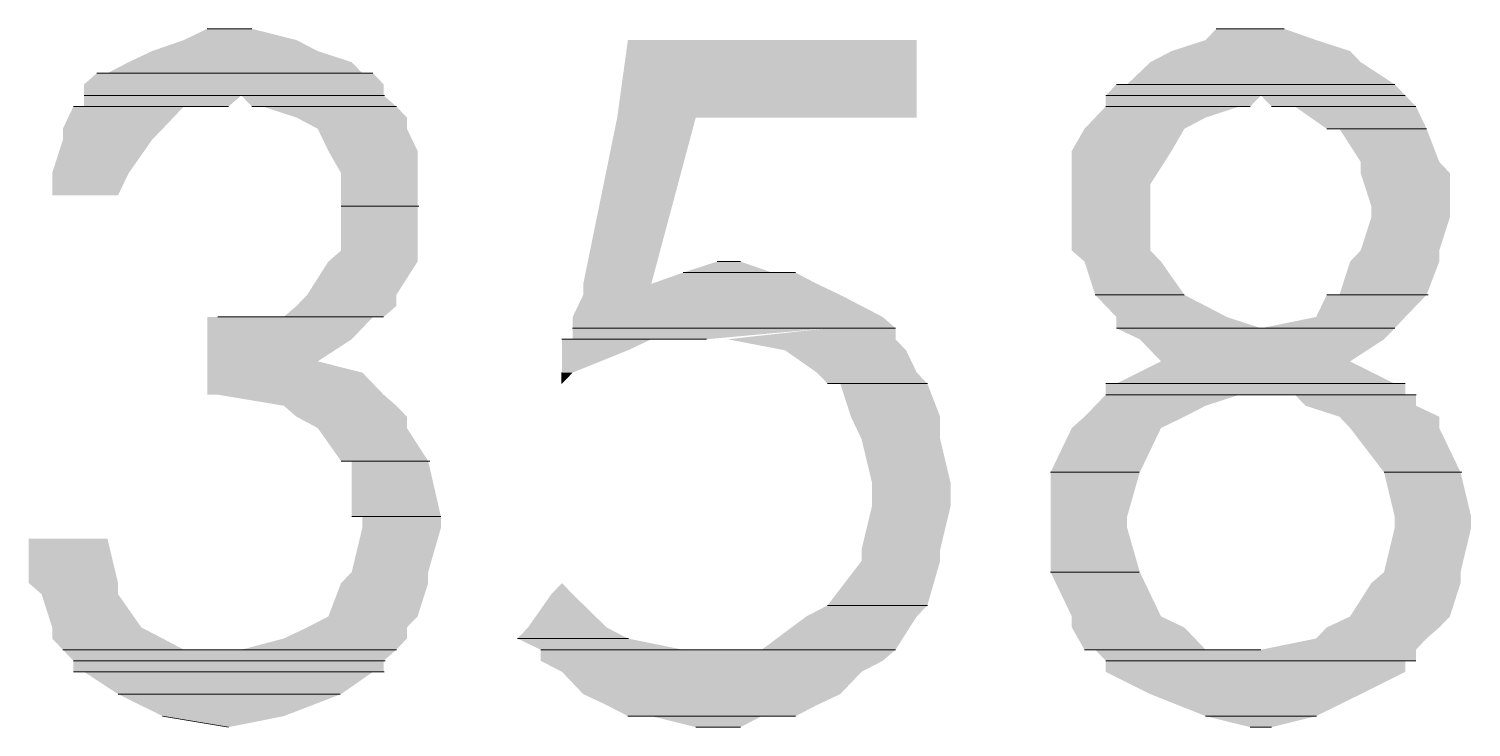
# Model space of a CAD drawing. Header units: inches. Extents: x 0.9 to 46, y 0.8 to 32.4.
# Drawn here: x 45.5524 to 45.7691, y 24.7329 to 24.8379 of the extents above; entities that cross this region are included whole.
import ezdxf

# ---------------------------------------------------------------- set-up
doc = ezdxf.new("R2010")
doc.units = ezdxf.units.IN
doc.header["$MEASUREMENT"] = 0
doc.layers.add('PDF_Geometry', color=7, linetype='Continuous')
doc.layers.add('PDF_Solid Fills', color=7, linetype='Continuous')

msp = doc.modelspace()

# ---------------------------------------------------------------- linework, layer by layer
at = {"layer": 'PDF_Geometry', "lineweight": 20}
for points in [[(45.58432, 24.83789), (45.57921, 24.83789), (45.58591, 24.83789)], [(45.73427, 24.83789), (45.73076, 24.83789), (45.74097, 24.83789)], [(45.73747, 24.83789), (45.73427, 24.83789), (45.73906, 24.83789)], [(45.73427, 24.83789), (45.74097, 24.83789)], [(45.56422, 24.83122), (45.56262, 24.83122), (45.6041, 24.83122)], [(45.56422, 24.83122), (45.6041, 24.83122)], [(45.71737, 24.82953), (45.71577, 24.82953), (45.71928, 24.82953)], [(45.71737, 24.82953), (45.75757, 24.82953)], [(45.71737, 24.82953), (45.75736, 24.82953)], [(45.56071, 24.82787), (45.57404, 24.82787)], [(45.56071, 24.82787), (45.57411, 24.82787)], [(45.56071, 24.82787), (45.58404, 24.82787)], [(45.56071, 24.82787), (45.58432, 24.82787)], [(45.56581, 24.82787), (45.6057, 24.82787)], [(45.56581, 24.82787), (45.60582, 24.82787)], [(45.57411, 24.82787), (45.6057, 24.82787)], [(45.57411, 24.82787), (45.60578, 24.82787)], [(45.71417, 24.82787), (45.73751, 24.82787)], [(45.71417, 24.82787), (45.73747, 24.82787)], [(45.73236, 24.82787), (45.75916, 24.82787)], [(45.73236, 24.82787), (45.75902, 24.82787)], [(45.56071, 24.82621), (45.55911, 24.82621), (45.5757, 24.82621)], [(45.56071, 24.82621), (45.5824, 24.82621), (45.5757, 24.82621)], [(45.58591, 24.82621), (45.60761, 24.82621)], [(45.58591, 24.82621), (45.60757, 24.82621)], [(45.71417, 24.82621), (45.73417, 24.82621)], [(45.71417, 24.82621), (45.73587, 24.82621), (45.73427, 24.82621)], [(45.73906, 24.82621), (45.76076, 24.82621)], [(45.73906, 24.82621), (45.76072, 24.82621)], [(45.74736, 24.82286), (45.76235, 24.82286)], [(45.74736, 24.82286), (45.76236, 24.82286)], [(45.59931, 24.81122), (45.61098, 24.81122)], [(45.59931, 24.81122), (45.61098, 24.81122)], [(45.65738, 24.80289), (45.65579, 24.80289), (45.6593, 24.80289)], [(45.65068, 24.80123), (45.66734, 24.80123)], [(45.65068, 24.80123), (45.66759, 24.80123)], [(45.71258, 24.79788), (45.72592, 24.79788)], [(45.71258, 24.79788), (45.72592, 24.79788)], [(45.74927, 24.79788), (45.74736, 24.79788), (45.76235, 24.79788)], [(45.74927, 24.79788), (45.76261, 24.79788)], [(45.5907, 24.79456), (45.58081, 24.79456), (45.6041, 24.79456)], [(45.5907, 24.79456), (45.6057, 24.79456), (45.6041, 24.79456)], [(45.63409, 24.79287), (45.67243, 24.79287)], [(45.63409, 24.79287), (45.68259, 24.79287), (45.67238, 24.79287)], [(45.67238, 24.79287), (45.68237, 24.79287)], [(45.71577, 24.79287), (45.73744, 24.79287)], [(45.73747, 24.79287), (45.71577, 24.79287), (45.75757, 24.79287)], [(45.73747, 24.79287), (45.75746, 24.79287)], [(45.63409, 24.79121), (45.63249, 24.79121), (45.6459, 24.79121)], [(45.63409, 24.79121), (45.65419, 24.79121), (45.6459, 24.79121)], [(45.63249, 24.78454), (45.63249, 24.7862)], [(45.67238, 24.78454), (45.68737, 24.78454)], [(45.67238, 24.78454), (45.68737, 24.78454)], [(45.71577, 24.78454), (45.71417, 24.78454), (45.74736, 24.78454)], [(45.71577, 24.78454), (45.7591, 24.78454)], [(45.71577, 24.78454), (45.75916, 24.78454)], [(45.71577, 24.78454), (45.75916, 24.78454), (45.74736, 24.78454)], [(45.74736, 24.78454), (45.75902, 24.78454)], [(45.71417, 24.78288), (45.73751, 24.78288)], [(45.71417, 24.78288), (45.74097, 24.78288), (45.73747, 24.78288)], [(45.71417, 24.78288), (45.73417, 24.78288)], [(45.71417, 24.78288), (45.73747, 24.78288), (45.73427, 24.78288)], [(45.74097, 24.78288), (45.73747, 24.78288), (45.76076, 24.78288)], [(45.73747, 24.78288), (45.76076, 24.78288)], [(45.73747, 24.78288), (45.7608, 24.78288)], [(45.74097, 24.78288), (45.76076, 24.78288)], [(45.59931, 24.7729), (45.61239, 24.7729)], [(45.59931, 24.7729), (45.61264, 24.7729)], [(45.70588, 24.77121), (45.71921, 24.77121)], [(45.70588, 24.77121), (45.71921, 24.77121)], [(45.75597, 24.77121), (45.76764, 24.77121)], [(45.75597, 24.77121), (45.76764, 24.77121)], [(45.60091, 24.76454), (45.61431, 24.76454)], [(45.60091, 24.76454), (45.61425, 24.76454)], [(45.70588, 24.75621), (45.71921, 24.75621)], [(45.70588, 24.75621), (45.71921, 24.75621)], [(45.67238, 24.7512), (45.68737, 24.7512)], [(45.67238, 24.7512), (45.68737, 24.7512)], [(45.55752, 24.74453), (45.58086, 24.74453)], [(45.55752, 24.74453), (45.58081, 24.74453)], [(45.55752, 24.74453), (45.58252, 24.74453)], [(45.55752, 24.74453), (45.5824, 24.74453)], [(45.58432, 24.74453), (45.5824, 24.74453), (45.60761, 24.74453)], [(45.58432, 24.74453), (45.60765, 24.74453)], [(45.6258, 24.74622), (45.64246, 24.74622)], [(45.6258, 24.74622), (45.64246, 24.74622)], [(45.6293, 24.74453), (45.65431, 24.74453)], [(45.6293, 24.74453), (45.65419, 24.74453)], [(45.65579, 24.74453), (45.65419, 24.74453), (45.68259, 24.74453)], [(45.66089, 24.74453), (45.65579, 24.74453), (45.68259, 24.74453)], [(45.65579, 24.74453), (45.68246, 24.74453)], [(45.66249, 24.74453), (45.66089, 24.74453), (45.68259, 24.74453)], [(45.66089, 24.74453), (45.68257, 24.74453)], [(45.66249, 24.74453), (45.68249, 24.74453)], [(45.71098, 24.74453), (45.73747, 24.74453)], [(45.71098, 24.74453), (45.73747, 24.74453)], [(45.55911, 24.74287), (45.60245, 24.74287)], [(45.55911, 24.74287), (45.60251, 24.74287)], [(45.59261, 24.74287), (45.6057, 24.74287)], [(45.59261, 24.74287), (45.60595, 24.74287)], [(45.71417, 24.74287), (45.75917, 24.74287)], [(45.71417, 24.74287), (45.75916, 24.74287)], [(45.74927, 24.74287), (45.76076, 24.74287), (45.75916, 24.74287)], [(45.55911, 24.74121), (45.6057, 24.74121)], [(45.55911, 24.74121), (45.6057, 24.74121)], [(45.56071, 24.74121), (45.60404, 24.74121)], [(45.56071, 24.74121), (45.6057, 24.74121), (45.6041, 24.74121)], [(45.6041, 24.74121), (45.60577, 24.74121)], [(45.56581, 24.73786), (45.59915, 24.73786)], [(45.56581, 24.73786), (45.59915, 24.73786)], [(45.57251, 24.73455), (45.5824, 24.73289), (45.5824, 24.73289)], [(45.64239, 24.73455), (45.66249, 24.73455)], [(45.64239, 24.73455), (45.66759, 24.73455), (45.66249, 24.73455)], [(45.72917, 24.73455), (45.74583, 24.73455)], [(45.72917, 24.73455), (45.74583, 24.73455)], [(45.65259, 24.73289), (45.6593, 24.73289), (45.65419, 24.73289)], [(45.73587, 24.73289), (45.73906, 24.73289), (45.73747, 24.73289)]]:
    msp.add_lwpolyline(points, close=True, dxfattribs=at)
at = {"layer": 'PDF_Solid Fills', "lineweight": 20, "transparency": 33554559}
for points in [[(45.57921, 24.83789), (45.5757, 24.8362), (45.59261, 24.8362)], [(45.57921, 24.83789), (45.58591, 24.83789), (45.59261, 24.8362)], [(45.73076, 24.83789), (45.72917, 24.8362), (45.74576, 24.8362)], [(45.73076, 24.83789), (45.74097, 24.83789), (45.74576, 24.8362)], [(45.5757, 24.8362), (45.57092, 24.83454), (45.5958, 24.83454)], [(45.5757, 24.8362), (45.59261, 24.8362), (45.5958, 24.83454)], [(45.64239, 24.8362), (45.64079, 24.82455), (45.68578, 24.82455)], [(45.64239, 24.8362), (45.68578, 24.8362), (45.68578, 24.82455)], [(45.72917, 24.8362), (45.72406, 24.83454), (45.75087, 24.83454)], [(45.72917, 24.8362), (45.74576, 24.8362), (45.75087, 24.83454)], [(45.57092, 24.83454), (45.56741, 24.83288), (45.60091, 24.83288)], [(45.57092, 24.83454), (45.5958, 24.83454), (45.60091, 24.83288)], [(45.72406, 24.83454), (45.72087, 24.83288), (45.75246, 24.83288)], [(45.72406, 24.83454), (45.75087, 24.83454), (45.75246, 24.83288)], [(45.56262, 24.83122), (45.56071, 24.82953), (45.6057, 24.82953)], [(45.56262, 24.83122), (45.6041, 24.83122), (45.6057, 24.82953)], [(45.56741, 24.83288), (45.56422, 24.83122), (45.60251, 24.83122)], [(45.56741, 24.83288), (45.60091, 24.83288), (45.60251, 24.83122)], [(45.72087, 24.83288), (45.71737, 24.82953), (45.75757, 24.82953)], [(45.72087, 24.83288), (45.75246, 24.83288), (45.75757, 24.82953)], [(45.56071, 24.82953), (45.56071, 24.82787), (45.56581, 24.82787)], [(45.56071, 24.82953), (45.56581, 24.82787), (45.6057, 24.82787)], [(45.56071, 24.82953), (45.6057, 24.82953), (45.6057, 24.82787)], [(45.71577, 24.82953), (45.71417, 24.82787), (45.73236, 24.82787)], [(45.71577, 24.82953), (45.71928, 24.82953), (45.73236, 24.82787)], [(45.71928, 24.82953), (45.73236, 24.82787), (45.75916, 24.82787)], [(45.71928, 24.82953), (45.75757, 24.82953), (45.75916, 24.82787)], [(45.56071, 24.82787), (45.56071, 24.82621), (45.5824, 24.82621)], [(45.56071, 24.82787), (45.58432, 24.82787), (45.5824, 24.82621)], [(45.58432, 24.82787), (45.58591, 24.82621), (45.60761, 24.82621)], [(45.58432, 24.82787), (45.6057, 24.82787), (45.60761, 24.82621)], [(45.71417, 24.82787), (45.71417, 24.82621), (45.73587, 24.82621)], [(45.71417, 24.82787), (45.73747, 24.82787), (45.73587, 24.82621)], [(45.73747, 24.82787), (45.73906, 24.82621), (45.76076, 24.82621)], [(45.73747, 24.82787), (45.75916, 24.82787), (45.76076, 24.82621)], [(45.55911, 24.82621), (45.55752, 24.82286), (45.57251, 24.82286)], [(45.55911, 24.82621), (45.5757, 24.82621), (45.57251, 24.82286)], [(45.58751, 24.82621), (45.59261, 24.82455), (45.6092, 24.82455)], [(45.58751, 24.82621), (45.60761, 24.82621), (45.6092, 24.82455)], [(45.59261, 24.82455), (45.5958, 24.82286), (45.6092, 24.82286)], [(45.59261, 24.82455), (45.6092, 24.82455), (45.6092, 24.82286)], [(45.64079, 24.82455), (45.63569, 24.79954), (45.6459, 24.79954)], [(45.64079, 24.82455), (45.65259, 24.82455), (45.6459, 24.79954)], [(45.71258, 24.82455), (45.71098, 24.82286), (45.72598, 24.82286)], [(45.71417, 24.82621), (45.71258, 24.82455), (45.72917, 24.82455)], [(45.71258, 24.82455), (45.72917, 24.82455), (45.72598, 24.82286)], [(45.71417, 24.82621), (45.73427, 24.82621), (45.72917, 24.82455)], [(45.74257, 24.82621), (45.74736, 24.82286), (45.76235, 24.82286)], [(45.74257, 24.82621), (45.76076, 24.82621), (45.76235, 24.82286)], [(45.55752, 24.82286), (45.55752, 24.8212), (45.57092, 24.8212)], [(45.55752, 24.82286), (45.57251, 24.82286), (45.57092, 24.8212)], [(45.5958, 24.82286), (45.5974, 24.81954), (45.6108, 24.81954)], [(45.5958, 24.82286), (45.6092, 24.82286), (45.6108, 24.81954)], [(45.71098, 24.82286), (45.70907, 24.81954), (45.72406, 24.81954)], [(45.71098, 24.82286), (45.72598, 24.82286), (45.72406, 24.81954)], [(45.74927, 24.82286), (45.75246, 24.81788), (45.76426, 24.81788)], [(45.74927, 24.82286), (45.76235, 24.82286), (45.76426, 24.81788)], [(45.55752, 24.8212), (45.55592, 24.81619), (45.56741, 24.81619)], [(45.55752, 24.8212), (45.57092, 24.8212), (45.56741, 24.81619)], [(45.5974, 24.81954), (45.59931, 24.81619), (45.6108, 24.81619)], [(45.5974, 24.81954), (45.6108, 24.81954), (45.6108, 24.81619)], [(45.70907, 24.81954), (45.70907, 24.81453), (45.72087, 24.81453)], [(45.70907, 24.81954), (45.72406, 24.81954), (45.72087, 24.81453)], [(45.55592, 24.81619), (45.55592, 24.81287), (45.56581, 24.81287)], [(45.55592, 24.81619), (45.56741, 24.81619), (45.56581, 24.81287)], [(45.59931, 24.81619), (45.59931, 24.81122), (45.6108, 24.81122)], [(45.59931, 24.81619), (45.6108, 24.81619), (45.6108, 24.81122)], [(45.75246, 24.81788), (45.75246, 24.81619), (45.76586, 24.81619)], [(45.75246, 24.81788), (45.76426, 24.81788), (45.76586, 24.81619)], [(45.75246, 24.81619), (45.75406, 24.81122), (45.76586, 24.81122)], [(45.75246, 24.81619), (45.76586, 24.81619), (45.76586, 24.81122)], [(45.70907, 24.81453), (45.70907, 24.81122), (45.72087, 24.81122)], [(45.70907, 24.81453), (45.72087, 24.81453), (45.72087, 24.81122)], [(45.59931, 24.81122), (45.59931, 24.80455), (45.6108, 24.80455)], [(45.59931, 24.81122), (45.6108, 24.81122), (45.6108, 24.80455)], [(45.70907, 24.81122), (45.70907, 24.80956), (45.72087, 24.80956)], [(45.70907, 24.81122), (45.72087, 24.81122), (45.72087, 24.80956)], [(45.70907, 24.80956), (45.70907, 24.80455), (45.72087, 24.80455)], [(45.70907, 24.80956), (45.72087, 24.80956), (45.72087, 24.80455)], [(45.75406, 24.80956), (45.75246, 24.80455), (45.76426, 24.80455)], [(45.75406, 24.81122), (45.75406, 24.80956), (45.76586, 24.80956)], [(45.75406, 24.81122), (45.76586, 24.81122), (45.76586, 24.80956)], [(45.75406, 24.80956), (45.76586, 24.80956), (45.76426, 24.80455)], [(45.5974, 24.80289), (45.59421, 24.79788), (45.60761, 24.79788)], [(45.59931, 24.80455), (45.5974, 24.80289), (45.6108, 24.80289)], [(45.5974, 24.80289), (45.6108, 24.80289), (45.60761, 24.79788)], [(45.59931, 24.80455), (45.6108, 24.80455), (45.6108, 24.80289)], [(45.65579, 24.80289), (45.65068, 24.80123), (45.66408, 24.80123)], [(45.65579, 24.80289), (45.6593, 24.80289), (45.66408, 24.80123)], [(45.70907, 24.80455), (45.71098, 24.80289), (45.72247, 24.80289)], [(45.70907, 24.80455), (45.72087, 24.80455), (45.72247, 24.80289)], [(45.71098, 24.80289), (45.71258, 24.79788), (45.72598, 24.79788)], [(45.71098, 24.80289), (45.72247, 24.80289), (45.72598, 24.79788)], [(45.75087, 24.80289), (45.74927, 24.79788), (45.76235, 24.79788)], [(45.75246, 24.80455), (45.75087, 24.80289), (45.76426, 24.80289)], [(45.75087, 24.80289), (45.76426, 24.80289), (45.76235, 24.79788)], [(45.75246, 24.80455), (45.76426, 24.80455), (45.76426, 24.80289)], [(45.65068, 24.80123), (45.6459, 24.79954), (45.67078, 24.79954)], [(45.65068, 24.80123), (45.66759, 24.80123), (45.67078, 24.79954)], [(45.63569, 24.79954), (45.63569, 24.79788), (45.67429, 24.79788)], [(45.63569, 24.79954), (45.6459, 24.79954), (45.67429, 24.79788)], [(45.6459, 24.79954), (45.67078, 24.79954), (45.67429, 24.79788)], [(45.59421, 24.79788), (45.59261, 24.79622), (45.60761, 24.79622)], [(45.59421, 24.79788), (45.60761, 24.79788), (45.60761, 24.79622)], [(45.63569, 24.79788), (45.63409, 24.79456), (45.68067, 24.79456)], [(45.63569, 24.79788), (45.67429, 24.79788), (45.68067, 24.79456)], [(45.71258, 24.79788), (45.71577, 24.79456), (45.73236, 24.79456)], [(45.71258, 24.79788), (45.72598, 24.79788), (45.73236, 24.79456)], [(45.74736, 24.79788), (45.74576, 24.79456), (45.75916, 24.79456)], [(45.74736, 24.79788), (45.76235, 24.79788), (45.75916, 24.79456)], [(45.57921, 24.79456), (45.57921, 24.79121), (45.60091, 24.79121)], [(45.57921, 24.79456), (45.6041, 24.79456), (45.60091, 24.79121)], [(45.59261, 24.79622), (45.5907, 24.79456), (45.6057, 24.79456)], [(45.59261, 24.79622), (45.60761, 24.79622), (45.6057, 24.79456)], [(45.63409, 24.79456), (45.63409, 24.79287), (45.68259, 24.79287)], [(45.63409, 24.79456), (45.68067, 24.79456), (45.68259, 24.79287)], [(45.71577, 24.79456), (45.71577, 24.79287), (45.73747, 24.79287)], [(45.71577, 24.79456), (45.73236, 24.79456), (45.73747, 24.79287)], [(45.74576, 24.79456), (45.73747, 24.79287), (45.75757, 24.79287)], [(45.74576, 24.79456), (45.75916, 24.79456), (45.75757, 24.79287)], [(45.63409, 24.79287), (45.63409, 24.79121), (45.65419, 24.79121)], [(45.63409, 24.79287), (45.67238, 24.79287), (45.65419, 24.79121)], [(45.67238, 24.79287), (45.65738, 24.79121), (45.68259, 24.79121)], [(45.67238, 24.79287), (45.68259, 24.79287), (45.68259, 24.79121)], [(45.71577, 24.79287), (45.71928, 24.79121), (45.75597, 24.79121)], [(45.71577, 24.79287), (45.75757, 24.79287), (45.75597, 24.79121)], [(45.57921, 24.79121), (45.57921, 24.78789), (45.5958, 24.78789)], [(45.57921, 24.79121), (45.60091, 24.79121), (45.5958, 24.78789)], [(45.63249, 24.79121), (45.63249, 24.78955), (45.64239, 24.78955)], [(45.63249, 24.79121), (45.6459, 24.79121), (45.64239, 24.78955)], [(45.65738, 24.79121), (45.666, 24.78955), (45.68418, 24.78955)], [(45.65738, 24.79121), (45.68259, 24.79121), (45.68418, 24.78955)], [(45.71928, 24.79121), (45.72247, 24.78789), (45.75087, 24.78789)], [(45.71928, 24.79121), (45.75597, 24.79121), (45.75087, 24.78789)], [(45.57921, 24.78789), (45.57921, 24.7862), (45.60251, 24.7862)], [(45.57921, 24.78789), (45.5958, 24.78789), (45.60251, 24.7862)], [(45.63249, 24.78955), (45.63249, 24.7862), (45.63409, 24.7862)], [(45.63249, 24.78955), (45.64239, 24.78955), (45.63409, 24.7862)], [(45.666, 24.78955), (45.67078, 24.7862), (45.68578, 24.7862)], [(45.666, 24.78955), (45.68418, 24.78955), (45.68578, 24.7862)], [(45.72247, 24.78789), (45.71577, 24.78454), (45.75757, 24.78454)], [(45.72247, 24.78789), (45.75087, 24.78789), (45.75757, 24.78454)], [(45.57921, 24.7862), (45.57921, 24.78288), (45.6057, 24.78288)], [(45.57921, 24.7862), (45.60251, 24.7862), (45.6057, 24.78288)], [(45.63249, 24.7862), (45.63409, 24.7862), (45.63249, 24.78454)], [(45.67078, 24.7862), (45.67238, 24.78454), (45.68737, 24.78454)], [(45.67078, 24.7862), (45.68578, 24.7862), (45.68737, 24.78454)], [(45.67429, 24.78454), (45.67589, 24.77957), (45.68929, 24.77957)], [(45.67429, 24.78454), (45.68737, 24.78454), (45.68929, 24.77957)], [(45.71417, 24.78454), (45.71417, 24.78288), (45.74097, 24.78288)], [(45.71417, 24.78454), (45.74736, 24.78454), (45.74097, 24.78288)], [(45.74736, 24.78454), (45.74097, 24.78288), (45.75916, 24.78288)], [(45.74736, 24.78454), (45.75916, 24.78454), (45.75916, 24.78288)], [(45.58081, 24.78288), (45.5907, 24.78122), (45.60761, 24.78122)], [(45.58081, 24.78288), (45.6057, 24.78288), (45.60761, 24.78122)], [(45.5907, 24.78122), (45.59261, 24.77957), (45.6092, 24.77957)], [(45.5907, 24.78122), (45.60761, 24.78122), (45.6092, 24.77957)], [(45.71258, 24.78122), (45.71098, 24.77957), (45.72598, 24.77957)], [(45.71417, 24.78288), (45.71258, 24.78122), (45.72917, 24.78122)], [(45.71258, 24.78122), (45.72917, 24.78122), (45.72598, 24.77957)], [(45.71417, 24.78288), (45.73427, 24.78288), (45.72917, 24.78122)], [(45.74257, 24.78288), (45.74416, 24.78122), (45.76076, 24.78122)], [(45.74257, 24.78288), (45.76076, 24.78288), (45.76076, 24.78122)], [(45.74416, 24.78122), (45.74927, 24.77957), (45.76426, 24.77957)], [(45.74416, 24.78122), (45.76076, 24.78122), (45.76426, 24.77957)], [(45.59261, 24.77957), (45.5958, 24.77787), (45.6092, 24.77787)], [(45.59261, 24.77957), (45.6092, 24.77957), (45.6092, 24.77787)], [(45.67589, 24.77957), (45.67748, 24.77622), (45.68929, 24.77622)], [(45.67589, 24.77957), (45.68929, 24.77957), (45.68929, 24.77622)], [(45.71098, 24.77957), (45.70907, 24.77787), (45.72247, 24.77787)], [(45.71098, 24.77957), (45.72598, 24.77957), (45.72247, 24.77787)], [(45.74927, 24.77957), (45.75087, 24.77787), (45.76426, 24.77787)], [(45.74927, 24.77957), (45.76426, 24.77957), (45.76426, 24.77787)], [(45.5958, 24.77787), (45.59931, 24.7729), (45.61239, 24.7729)], [(45.5958, 24.77787), (45.6092, 24.77787), (45.61239, 24.7729)], [(45.70907, 24.77787), (45.70588, 24.77121), (45.71928, 24.77121)], [(45.70907, 24.77787), (45.72247, 24.77787), (45.71928, 24.77121)], [(45.75087, 24.77787), (45.75597, 24.77121), (45.76746, 24.77121)], [(45.75087, 24.77787), (45.76426, 24.77787), (45.76746, 24.77121)], [(45.67748, 24.77622), (45.67908, 24.76955), (45.69088, 24.76955)], [(45.67748, 24.77622), (45.68929, 24.77622), (45.69088, 24.76955)], [(45.60091, 24.7729), (45.60091, 24.76454), (45.61431, 24.76454)], [(45.60091, 24.7729), (45.61239, 24.7729), (45.61431, 24.76454)], [(45.70588, 24.77121), (45.70588, 24.76454), (45.71737, 24.76454)], [(45.70588, 24.77121), (45.71928, 24.77121), (45.71737, 24.76454)], [(45.75597, 24.77121), (45.75757, 24.76454), (45.76905, 24.76454)], [(45.75597, 24.77121), (45.76746, 24.77121), (45.76905, 24.76454)], [(45.67908, 24.76955), (45.67908, 24.76789), (45.69088, 24.76789)], [(45.67908, 24.76955), (45.69088, 24.76955), (45.69088, 24.76789)], [(45.67908, 24.76623), (45.67748, 24.75956), (45.68929, 24.75956)], [(45.67908, 24.76789), (45.67908, 24.76623), (45.69088, 24.76623)], [(45.67908, 24.76789), (45.69088, 24.76789), (45.69088, 24.76623)], [(45.67908, 24.76623), (45.69088, 24.76623), (45.68929, 24.75956)], [(45.60251, 24.76454), (45.60251, 24.76288), (45.61431, 24.76288)], [(45.60251, 24.76454), (45.61431, 24.76454), (45.61431, 24.76288)], [(45.70588, 24.76454), (45.70588, 24.76288), (45.71737, 24.76288)], [(45.70588, 24.76454), (45.71737, 24.76454), (45.71737, 24.76288)], [(45.75757, 24.76454), (45.75757, 24.76288), (45.76905, 24.76288)], [(45.75757, 24.76454), (45.76905, 24.76454), (45.76905, 24.76288)], [(45.60251, 24.76288), (45.60091, 24.75621), (45.61239, 24.75621)], [(45.60251, 24.76288), (45.61431, 24.76288), (45.61239, 24.75621)], [(45.70588, 24.76288), (45.70588, 24.75621), (45.71928, 24.75621)], [(45.70588, 24.76288), (45.71737, 24.76288), (45.71928, 24.75621)], [(45.75757, 24.76288), (45.75597, 24.75621), (45.76746, 24.75621)], [(45.75757, 24.76288), (45.76905, 24.76288), (45.76746, 24.75621)], [(45.55241, 24.76122), (45.55241, 24.75455), (45.56581, 24.75455)], [(45.55241, 24.76122), (45.56422, 24.76122), (45.56581, 24.75455)], [(45.67748, 24.75956), (45.67748, 24.75787), (45.68929, 24.75787)], [(45.67748, 24.75956), (45.68929, 24.75956), (45.68929, 24.75787)], [(45.67748, 24.75787), (45.67238, 24.7512), (45.68737, 24.7512)], [(45.67748, 24.75787), (45.68929, 24.75787), (45.68737, 24.7512)], [(45.60091, 24.75621), (45.59931, 24.75455), (45.61239, 24.75455)], [(45.60091, 24.75621), (45.61239, 24.75621), (45.61239, 24.75455)], [(45.70588, 24.75621), (45.70907, 24.74954), (45.72247, 24.74954)], [(45.70588, 24.75621), (45.71928, 24.75621), (45.72247, 24.74954)], [(45.75597, 24.75621), (45.75406, 24.75455), (45.76746, 24.75455)], [(45.75597, 24.75621), (45.76746, 24.75621), (45.76746, 24.75455)], [(45.55241, 24.75455), (45.55433, 24.75289), (45.56581, 24.75289)], [(45.55241, 24.75455), (45.56581, 24.75455), (45.56581, 24.75289)], [(45.59931, 24.75455), (45.5974, 24.74954), (45.6108, 24.74954)], [(45.59931, 24.75455), (45.61239, 24.75455), (45.6108, 24.74954)], [(45.63249, 24.75455), (45.6309, 24.75289), (45.63409, 24.75289)], [(45.75406, 24.75455), (45.75087, 24.74954), (45.76586, 24.74954)], [(45.75406, 24.75455), (45.76746, 24.75455), (45.76586, 24.74954)], [(45.55433, 24.75289), (45.55592, 24.74788), (45.56932, 24.74788)], [(45.55433, 24.75289), (45.56581, 24.75289), (45.56932, 24.74788)], [(45.6309, 24.75289), (45.62739, 24.74788), (45.6392, 24.74788)], [(45.6309, 24.75289), (45.63409, 24.75289), (45.6392, 24.74788)], [(45.67238, 24.7512), (45.66919, 24.74954), (45.68578, 24.74954)], [(45.67238, 24.7512), (45.68737, 24.7512), (45.68578, 24.74954)], [(45.5974, 24.74954), (45.59421, 24.74788), (45.6092, 24.74788)], [(45.5974, 24.74954), (45.6108, 24.74954), (45.6092, 24.74788)], [(45.66919, 24.74954), (45.66249, 24.74453), (45.68259, 24.74453)], [(45.66919, 24.74954), (45.68578, 24.74954), (45.68259, 24.74453)], [(45.70907, 24.74954), (45.70907, 24.74788), (45.72598, 24.74788)], [(45.70907, 24.74954), (45.72247, 24.74954), (45.72598, 24.74788)], [(45.75087, 24.74954), (45.74736, 24.74788), (45.76426, 24.74788)], [(45.75087, 24.74954), (45.76586, 24.74954), (45.76426, 24.74788)], [(45.55592, 24.74788), (45.55592, 24.74622), (45.57251, 24.74622)], [(45.55592, 24.74788), (45.56932, 24.74788), (45.57251, 24.74622)], [(45.59421, 24.74788), (45.5907, 24.74622), (45.6092, 24.74622)], [(45.59421, 24.74788), (45.6092, 24.74788), (45.6092, 24.74622)], [(45.62739, 24.74788), (45.6258, 24.74622), (45.64239, 24.74622)], [(45.62739, 24.74788), (45.6392, 24.74788), (45.64239, 24.74622)], [(45.70907, 24.74788), (45.71098, 24.74453), (45.72917, 24.74453)], [(45.70907, 24.74788), (45.72598, 24.74788), (45.72917, 24.74453)], [(45.74736, 24.74788), (45.74576, 24.74622), (45.76235, 24.74622)], [(45.74736, 24.74788), (45.76426, 24.74788), (45.76235, 24.74622)], [(45.55592, 24.74622), (45.55752, 24.74453), (45.5757, 24.74453)], [(45.55592, 24.74622), (45.57251, 24.74622), (45.5757, 24.74453)], [(45.55752, 24.74453), (45.55911, 24.74287), (45.59261, 24.74287)], [(45.55752, 24.74453), (45.5824, 24.74453), (45.59261, 24.74287)], [(45.5824, 24.74453), (45.59261, 24.74287), (45.6057, 24.74287)], [(45.5824, 24.74453), (45.60761, 24.74453), (45.6057, 24.74287)], [(45.5907, 24.74622), (45.58432, 24.74453), (45.60761, 24.74453)], [(45.5907, 24.74622), (45.6092, 24.74622), (45.60761, 24.74453)], [(45.6258, 24.74622), (45.6293, 24.74453), (45.65068, 24.74453)], [(45.6258, 24.74622), (45.64239, 24.74622), (45.65068, 24.74453)], [(45.6293, 24.74453), (45.6293, 24.74287), (45.68067, 24.74287)], [(45.6293, 24.74453), (45.65419, 24.74453), (45.68067, 24.74287)], [(45.65419, 24.74453), (45.68259, 24.74453), (45.68067, 24.74287)], [(45.71258, 24.74453), (45.71417, 24.74287), (45.74927, 24.74287)], [(45.71258, 24.74453), (45.73747, 24.74453), (45.74927, 24.74287)], [(45.74576, 24.74622), (45.73747, 24.74453), (45.76076, 24.74453)], [(45.73747, 24.74453), (45.74927, 24.74287), (45.76076, 24.74287)], [(45.73747, 24.74453), (45.76076, 24.74453), (45.76076, 24.74287)], [(45.74576, 24.74622), (45.76235, 24.74622), (45.76076, 24.74453)], [(45.55911, 24.74287), (45.55911, 24.74121), (45.6041, 24.74121)], [(45.55911, 24.74287), (45.60251, 24.74287), (45.6041, 24.74121)], [(45.60251, 24.74287), (45.6041, 24.74121), (45.6057, 24.74121)], [(45.60251, 24.74287), (45.6057, 24.74287), (45.6057, 24.74121)], [(45.6293, 24.74287), (45.63249, 24.74121), (45.67748, 24.74121)], [(45.6293, 24.74287), (45.68067, 24.74287), (45.67748, 24.74121)], [(45.71417, 24.74287), (45.71417, 24.74121), (45.75916, 24.74121)], [(45.71417, 24.74287), (45.75916, 24.74287), (45.75916, 24.74121)], [(45.56071, 24.74121), (45.56581, 24.73786), (45.59931, 24.73786)], [(45.56071, 24.74121), (45.6041, 24.74121), (45.59931, 24.73786)], [(45.63249, 24.74121), (45.63569, 24.73786), (45.67429, 24.73786)], [(45.63249, 24.74121), (45.67748, 24.74121), (45.67429, 24.73786)], [(45.71417, 24.74121), (45.72087, 24.73786), (45.75246, 24.73786)], [(45.71417, 24.74121), (45.75916, 24.74121), (45.75246, 24.73786)], [(45.56581, 24.73786), (45.57251, 24.73455), (45.5907, 24.73455)], [(45.56581, 24.73786), (45.59931, 24.73786), (45.5907, 24.73455)], [(45.63569, 24.73786), (45.6392, 24.73621), (45.67078, 24.73621)], [(45.63569, 24.73786), (45.67429, 24.73786), (45.67078, 24.73621)], [(45.6392, 24.73621), (45.64239, 24.73455), (45.66759, 24.73455)], [(45.6392, 24.73621), (45.67078, 24.73621), (45.66759, 24.73455)], [(45.72087, 24.73786), (45.72917, 24.73455), (45.74576, 24.73455)], [(45.72087, 24.73786), (45.75246, 24.73786), (45.74576, 24.73455)], [(45.57251, 24.73455), (45.5907, 24.73455), (45.5824, 24.73289)], [(45.6459, 24.73455), (45.65259, 24.73289), (45.6593, 24.73289)], [(45.6459, 24.73455), (45.66249, 24.73455), (45.6593, 24.73289)], [(45.72917, 24.73455), (45.73587, 24.73289), (45.73906, 24.73289)], [(45.72917, 24.73455), (45.74576, 24.73455), (45.73906, 24.73289)]]:
    msp.add_solid(points, dxfattribs=at)

doc.saveas('drawing.dxf')
